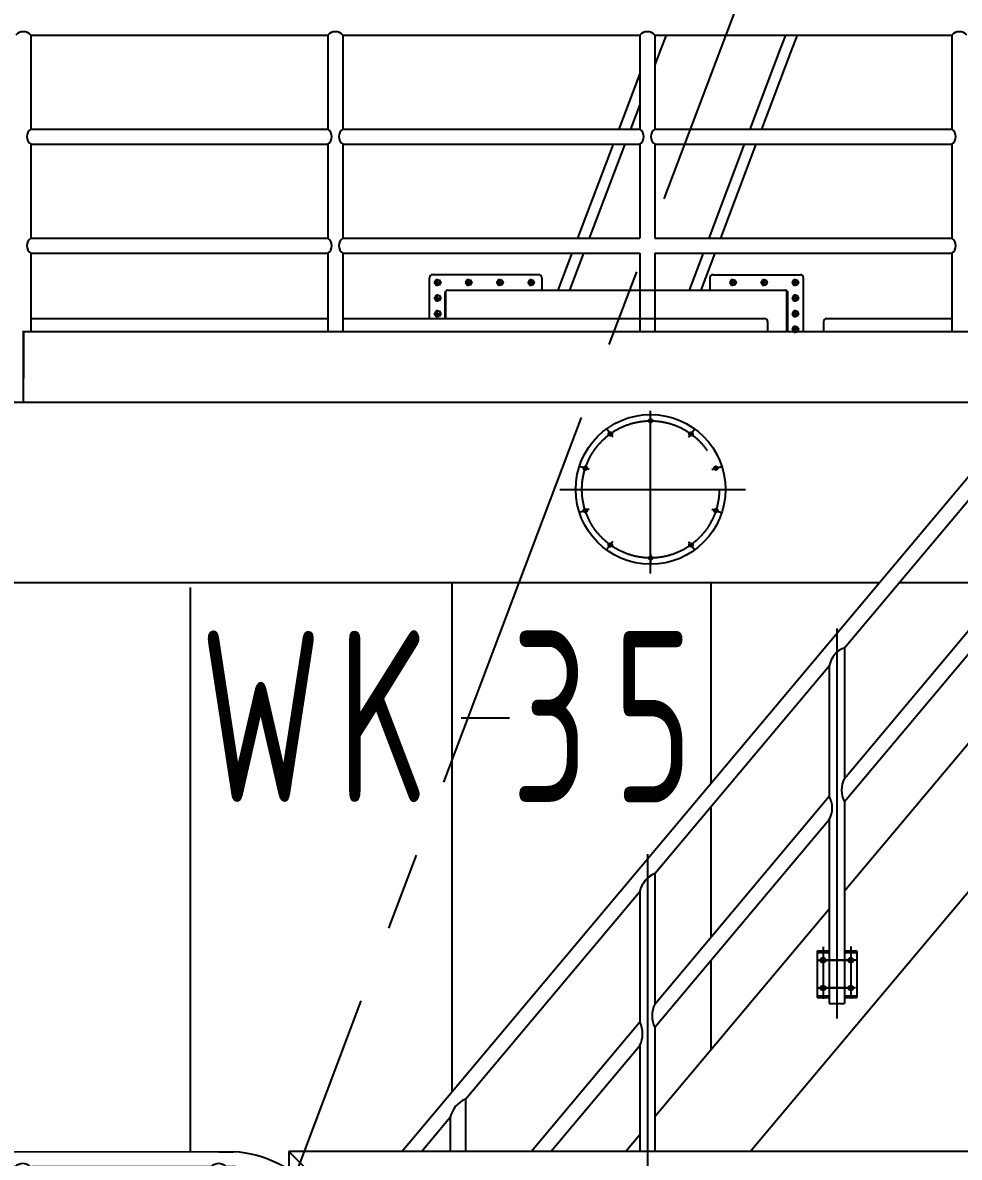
# Model space of a CAD drawing. Header units: millimetres. Extents: x 0 to 42000, y 0 to 29700.
# Drawn here: x 11843 to 14845, y 13895 to 17534 of the extents above; entities that cross this region are included whole.
import ezdxf

# ---------------------------------------------------------------- set-up
doc = ezdxf.new("R2010")
doc.units = ezdxf.units.MM
doc.header["$LTSCALE"] = 1000
doc.linetypes.add('G', pattern=[2, 1.25, -0.25, 0.25, -0.25])
doc.linetypes.add('K', pattern=[2.5, 1.25, -0.25, 0.25, -0.25, 0.25, -0.25])
for name, color, linetype in [('01', 7, 'Continuous'), ('05', 142, 'G'), ('07', 6, 'K'), ('08', 1, 'Continuous')]:
    doc.layers.add(name, color=color, linetype=linetype)
doc.styles.get("Standard").update_dxf_attribs({"font": 'isocp', "width": 0.707, "bigfont": 'intecad.shx'})
doc.dimstyles.new('INTE', dxfattribs={"dimscale": 100, "dimtxt": 3.5, "dimasz": 3, "dimexe": 3, "dimexo": 0, "dimgap": 1, "dimtad": 1, "dimdec": 0, "dimdsep": 46, "dimtxsty": 'Standard', "dimcen": 0, "dimclrd": 1, "dimclre": 1, "dimclrt": 3, "dimaunit": 1, "dimadec": 0, "dimazin": 0, "dimtfac": 1, "dimtmove": 0, "dimatfit": 0, "dimfxl": 1, "dimarcsym": 0})

# ---------------------------------------------------------------- blocks, each defined once
blk = doc.blocks.new('EWR')
for p, q in [((48411, 24764), (48390.9, 24710.6)), ((48793.7, 24764), (48773.5, 24710.6)), ((48831.1, 24764), (48810.9, 24710.6)), ((48390.9, 24710.6), (48375, 24668.6)), ((48773.5, 24710.6), (48679.7, 24462)), ((48810.9, 24710.6), (48717.1, 24462)), ((48327, 24640.6), (48259.6, 24462)), ((48327, 24541.4), (48297, 24462)), ((48241.5, 24414), (48127.5, 24112)), ((48278.9, 24414), (48164.9, 24112)), ((48661.6, 24414), (48547.6, 24112)), ((48699, 24414), (48585, 24112)), ((48109.4, 24064), (48064.6, 23945.3)), ((48146.8, 24064), (48102, 23945.3)), ((48529.5, 24064), (48484.7, 23945.3)), ((48566.9, 24064), (48522.1, 23945.3))]:
    blk.add_line(p, q)
at = {"layer": '05'}
blk.add_line((49551.8, 27279.5), (46797.8, 19982.7), dxfattribs=at)
blk = doc.blocks.new('lmn')
at = {"layer": '01', "color": 7, "linetype": 'Continuous', "ltscale": 0.714286}
for p, q in [((51206.9, 14869.4), (52158.9, 14869.4)), ((51206.9, 14869.4), (51206.9, 14567.4)), ((52158.9, 14869.4), (52158.9, 14567.4)), ((52206.9, 14869.4), (53158.9, 14869.4)), ((52206.9, 14869.4), (52206.9, 14567.4)), ((53158.9, 14869.4), (53158.9, 14567.4)), ((53206.9, 14869.4), (54158.9, 14869.4)), ((53206.9, 14869.4), (53206.9, 14567.4)), ((54158.9, 14869.4), (54158.9, 14567.4)), ((51206.9, 14567.4), (52158.9, 14567.4)), ((52206.9, 14567.4), (53158.9, 14567.4)), ((53206.9, 14567.4), (54158.9, 14567.4)), ((51206.9, 14519.4), (52158.9, 14519.4)), ((51206.9, 14519.4), (51206.9, 14217.4)), ((51206.9, 14519.4), (51206.9, 14217.4)), ((52158.9, 14519.4), (52158.9, 14217.4)), ((52206.9, 14519.4), (53158.9, 14519.4)), ((52206.9, 14519.4), (52206.9, 14217.4)), ((52206.9, 14519.4), (52206.9, 14217.4)), ((53158.9, 14519.4), (53158.9, 14217.4)), ((53206.9, 14519.4), (54158.9, 14519.4)), ((53206.9, 14519.4), (53206.9, 14217.4)), ((53206.9, 14519.4), (53206.9, 14217.4)), ((54158.9, 14519.4), (54158.9, 14217.4)), ((51206.9, 14217.4), (52158.9, 14217.4)), ((52206.9, 14217.4), (53158.9, 14217.4)), ((53206.9, 14217.4), (54158.9, 14217.4)), ((51206.9, 14169.4), (52158.9, 14169.4)), ((51206.9, 14169.4), (51206.9, 13918.4)), ((52158.9, 14169.4), (52158.9, 13918.4)), ((52206.9, 14169.4), (53158.9, 14169.4)), ((52206.9, 14169.4), (52206.9, 13918.4)), ((53158.9, 14169.4), (53158.9, 13918.4)), ((53206.9, 14169.4), (54158.9, 14169.4)), ((53206.9, 14169.4), (53206.9, 13918.4)), ((54158.9, 14169.4), (54158.9, 13918.4)), ((51182.9, 13691.3), (51182.9, 13920.4)), ((51182.9, 13918.4), (54602.6, 13918.4)), ((51182.9, 13918.4), (51182.9, 13768.4))]:
    blk.add_line(p, q, dxfattribs=at)
at = {"layer": '01', "color": 7, "linetype": 'Continuous'}
for p, q in [((52484.5, 13960), (52484.5, 14090.6)), ((52834.6, 14100.6), (52494.5, 14100.6)), ((52505.7, 14084.6), (52500.5, 14075.6)), ((52510.5, 14084.6), (52505.7, 14084.6)), ((52510.5, 14064.8), (52510.5, 14086)), ((52510.5, 14084.6), (52515.4, 14084.6)), ((52515.4, 14084.6), (52520.6, 14075.6)), ((52605.7, 14084.6), (52600.5, 14075.6)), ((52610.5, 14084.6), (52605.7, 14084.6)), ((52610.5, 14064.8), (52610.5, 14086)), ((52610.5, 14084.6), (52615.4, 14084.6)), ((52615.4, 14084.6), (52620.6, 14075.6)), ((52705.7, 14084.6), (52700.5, 14075.6)), ((52710.5, 14084.6), (52705.7, 14084.6)), ((52710.5, 14064.8), (52710.5, 14086)), ((52710.5, 14084.6), (52715.4, 14084.6)), ((52715.4, 14084.6), (52720.6, 14075.6)), ((52805.7, 14084.6), (52800.5, 14075.6)), ((52810.5, 14084.6), (52805.7, 14084.6)), ((52810.5, 14064.8), (52810.5, 14086)), ((52810.5, 14084.6), (52815.4, 14084.6)), ((52815.4, 14084.6), (52820.6, 14075.6)), ((52844.6, 14090.6), (52844.6, 14050.6)), ((53383.5, 14090.6), (53383.5, 14050.6)), ((53393.5, 14100.6), (53673.5, 14100.6)), ((53452.7, 14084.6), (53447.5, 14075.6)), ((53457.5, 14084.6), (53452.7, 14084.6)), ((53457.5, 14064.8), (53457.5, 14086)), ((53457.5, 14084.6), (53462.4, 14084.6)), ((53462.4, 14084.6), (53467.6, 14075.6)), ((53552.7, 14084.6), (53547.5, 14075.6)), ((53557.5, 14084.6), (53552.7, 14084.6)), ((53557.5, 14064.8), (53557.5, 14086)), ((53557.5, 14084.6), (53562.4, 14084.6)), ((53562.4, 14084.6), (53567.6, 14075.6)), ((53652.7, 14084.6), (53647.5, 14075.6)), ((53657.5, 14084.6), (53652.7, 14084.6)), ((53657.5, 14064.8), (53657.5, 14086)), ((53657.5, 14084.6), (53662.4, 14084.6)), ((53662.4, 14084.6), (53667.6, 14075.6)), ((53683.5, 13917.1), (53683.5, 14090.6)), ((52498.7, 14075.6), (52522, 14075.6)), ((52500.5, 14075.6), (52505.7, 14066.6)), ((52505.7, 14066.6), (52510.5, 14066.6)), ((52515.4, 14066.6), (52510.5, 14066.6)), ((52520.6, 14075.6), (52515.4, 14066.6)), ((52537.5, 13960), (52537.5, 14048.9)), ((52542.5, 14050.6), (53625.5, 14050.6)), ((52598.7, 14075.6), (52622, 14075.6)), ((52600.5, 14075.6), (52605.7, 14066.6)), ((52605.7, 14066.6), (52610.5, 14066.6)), ((52615.4, 14066.6), (52610.5, 14066.6)), ((52620.6, 14075.6), (52615.4, 14066.6)), ((52698.7, 14075.6), (52722, 14075.6)), ((52700.5, 14075.6), (52705.7, 14066.6)), ((52705.7, 14066.6), (52710.5, 14066.6)), ((52715.4, 14066.6), (52710.5, 14066.6)), ((52720.6, 14075.6), (52715.4, 14066.6)), ((52798.7, 14075.6), (52822, 14075.6)), ((52800.5, 14075.6), (52805.7, 14066.6)), ((52805.7, 14066.6), (52810.5, 14066.6)), ((52815.4, 14066.6), (52810.5, 14066.6)), ((52820.6, 14075.6), (52815.4, 14066.6)), ((53469.4, 14075.6), (53446.1, 14075.6)), ((53447.5, 14075.6), (53452.7, 14066.6)), ((53452.7, 14066.6), (53457.5, 14066.6)), ((53462.4, 14066.6), (53457.5, 14066.6)), ((53467.6, 14075.6), (53462.4, 14066.6)), ((53569.4, 14075.6), (53546.1, 14075.6)), ((53547.5, 14075.6), (53552.7, 14066.6)), ((53552.7, 14066.6), (53557.5, 14066.6)), ((53562.4, 14066.6), (53557.5, 14066.6)), ((53567.6, 14075.6), (53562.4, 14066.6)), ((53630.5, 13917.1), (53630.5, 14048.9)), ((53669.4, 14075.6), (53646.1, 14075.6)), ((53647.5, 14075.6), (53652.7, 14066.6)), ((53652.7, 14066.6), (53657.5, 14066.6)), ((53662.4, 14066.6), (53657.5, 14066.6)), ((53667.6, 14075.6), (53662.4, 14066.6)), ((52498.7, 14025.6), (52522, 14025.6)), ((52505.7, 14034.6), (52500.5, 14025.6)), ((52500.5, 14025.6), (52505.7, 14016.6)), ((52510.5, 14034.6), (52505.7, 14034.6)), ((52505.7, 14016.6), (52510.5, 14016.6)), ((52510.5, 14014.8), (52510.5, 14036)), ((52510.5, 14034.6), (52515.4, 14034.6)), ((52515.4, 14016.6), (52510.5, 14016.6)), ((52515.4, 14034.6), (52520.6, 14025.6)), ((52520.6, 14025.6), (52515.4, 14016.6)), ((52534.5, 13960), (52534.5, 14042.6)), ((53633.5, 13917.1), (53633.5, 14042.6)), ((53669.4, 14025.6), (53646.1, 14025.6)), ((53652.7, 14034.6), (53647.5, 14025.6)), ((53647.5, 14025.6), (53652.7, 14016.6)), ((53657.5, 14034.6), (53652.7, 14034.6)), ((53652.7, 14016.6), (53657.5, 14016.6)), ((53657.5, 14014.8), (53657.5, 14036)), ((53657.5, 14034.6), (53662.4, 14034.6)), ((53662.4, 14016.6), (53657.5, 14016.6)), ((53662.4, 14034.6), (53667.6, 14025.6)), ((53667.6, 14025.6), (53662.4, 14016.6)), ((52498.7, 13975.6), (52522, 13975.6)), ((52505.7, 13984.6), (52500.5, 13975.6)), ((52510.5, 13984.6), (52505.7, 13984.6)), ((52510.5, 13984.6), (52515.4, 13984.6)), ((52515.4, 13984.6), (52520.6, 13975.6)), ((53669.4, 13975.6), (53646.1, 13975.6)), ((53652.7, 13984.6), (53647.5, 13975.6)), ((53647.5, 13975.6), (53652.7, 13966.6)), ((53657.5, 13984.6), (53652.7, 13984.6)), ((53657.5, 13964.8), (53657.5, 13986)), ((53657.5, 13984.6), (53662.4, 13984.6)), ((53662.4, 13984.6), (53667.6, 13975.6)), ((53667.6, 13975.6), (53662.4, 13966.6)), ((51206.9, 13960), (52158.9, 13960)), ((52206.9, 13960), (53558.6, 13960)), ((53568.6, 13950), (53568.6, 13918.4)), ((53652.7, 13966.6), (53657.5, 13966.6)), ((53662.4, 13966.6), (53657.5, 13966.6)), ((53747.6, 13950), (53747.6, 13918.4)), ((53757.6, 13960), (54158.9, 13960)), ((53669.4, 13925.6), (53646.1, 13925.6)), ((53652.7, 13934.6), (53647.5, 13925.6)), ((53647.5, 13925.6), (53652.7, 13916.6)), ((53657.5, 13934.6), (53652.7, 13934.6)), ((53652.7, 13916.6), (53657.5, 13916.6)), ((53657.5, 13914.8), (53657.5, 13936)), ((53657.5, 13934.6), (53662.4, 13934.6)), ((53662.4, 13916.6), (53657.5, 13916.6)), ((53662.4, 13934.6), (53667.6, 13925.6)), ((53667.6, 13925.6), (53662.4, 13916.6)), ((50898.6, 13692.1), (54412.7, 13692.1)), ((50894.6, 13113.1), (53926.9, 13113.1)), ((52557.6, 11481.5), (52557.6, 13113.1)), ((53387.6, 12470.6), (53387.6, 13113.1)), ((53989.9, 13113.1), (54341.3, 13113.1)), ((51718.6, 11288.6), (51718.6, 13097.1)), ((53387.6, 11976.7), (53387.6, 12395.4)), ((53387.6, 11614.6), (53387.6, 11901.5))]:
    blk.add_line(p, q, dxfattribs=at)
at = {"layer": '01', "color": 7, "linetype": 'Continuous', "ltscale": 1.071429}
blk.add_line((52586.6, 12679.3), (52741.6, 12679.3), dxfattribs=at)
at = {"layer": '01', "color": 7, "linetype": 'Continuous'}
blk.add_circle((53193.4, 13412.1), 240, dxfattribs=at)
at = {"layer": '01', "color": 7, "linetype": 'Continuous', "ltscale": 0.714286}
for centre, radius, start, end in [((51182.9, 14847.8), 32.3, 41.9789, 138.0211), ((52182.9, 14847.8), 32.3, 41.9789, 138.0211), ((53182.9, 14847.8), 32.3, 41.9789, 138.0211), ((54182.9, 14847.8), 32.3, 41.9789, 138.0211), ((51222.6, 14543.4), 28.7, 123.173, 236.827), ((52143.2, 14543.4), 28.7, 303.1749, 56.8251), ((52222.6, 14543.4), 28.7, 123.1749, 236.8251), ((53143.2, 14543.4), 28.7, 303.1749, 56.8251), ((53222.6, 14543.4), 28.7, 123.1749, 236.8251), ((54143.2, 14543.4), 28.7, 303.1749, 56.8251), ((51222.6, 14193.4), 28.7, 123.1749, 236.8251), ((52143.2, 14193.4), 28.7, 303.1749, 56.8251), ((52222.6, 14193.4), 28.7, 123.1749, 236.8251), ((54143.2, 14193.4), 28.7, 303.1749, 56.8251)]:
    blk.add_arc(centre, radius, start, end, dxfattribs=at)
at = {"layer": '01', "color": 7, "linetype": 'Continuous'}
for centre, radius, start, end in [((52494.5, 14090.6), 10, 90, 180), ((52834.6, 14090.6), 10, 0, 90), ((53393.5, 14090.6), 10, 90, 180), ((53673.5, 14090.6), 10, 0, 90), ((52542.5, 14042.6), 8, 90, 180), ((53625.5, 14042.6), 8, 0, 90), ((53558.6, 13950), 10, 0, 90), ((53757.6, 13950), 10, 90, 180)]:
    blk.add_arc(centre, radius, start, end, dxfattribs=at)
at = {"layer": '07', "color": 6, "linetype": 'K'}
for p, q in [((52500.5, 13975.6), (52505.7, 13966.6)), ((52510.5, 13964.8), (52510.5, 13986)), ((52520.6, 13975.6), (52515.4, 13966.6)), ((51206.9, 13960), (52158.9, 13960)), ((52505.7, 13966.6), (52510.5, 13966.6)), ((52515.4, 13966.6), (52510.5, 13966.6)), ((53193.4, 13142.2), (53193.4, 13663.6)), ((53193.4, 13618.8), (53193.4, 13654.7)), ((53071.9, 13579.3), (53050.8, 13608.4)), ((53314.9, 13579.3), (53336, 13608.4)), ((52996.9, 13476), (52962.7, 13487.1)), ((53389.9, 13476), (53424.1, 13487.1)), ((52902.3, 13412.1), (53497.8, 13412.1)), ((52996.9, 13348.3), (52962.7, 13337.2)), ((53389.9, 13348.3), (53424.1, 13337.2)), ((53071.9, 13245), (53050.8, 13215.9)), ((53314.9, 13245), (53336, 13215.9)), ((53193.4, 13205.5), (53193.4, 13169.5))]:
    blk.add_line(p, q, dxfattribs=at)
for centre, radius in [((53193.4, 13412.1), 220), ((53193.4, 13632.1), 6), ((53064.1, 13590.1), 6), ((53322.7, 13590.1), 6), ((52984.2, 13480.1), 6), ((53402.6, 13480.1), 6), ((52984.2, 13344.1), 6), ((53402.6, 13344.1), 6), ((53064.1, 13234.1), 6), ((53322.7, 13234.1), 6), ((53193.4, 13192.1), 6)]:
    blk.add_circle(centre, radius, dxfattribs=at)
at = {"layer": '01', "color": 7, "linetype": 'Continuous', "width": 0.707}
for s, p in [('W', (51749.1, 12409.8)), ('K', (52189.7, 12408.9)), ('3', (52747.6, 12408)), ('5', (53073.9, 12408.1))]:
    blk.add_text(s, height=550, dxfattribs=at).set_placement(p)
blk = doc.blocks.new('1234a564123a1dfaf')
for p, q in [((-7788.7, -2905.9), (-7788.7, -2857.9)), ((-6753.3, -2858.7), (-6705.3, -2858.7)), ((-6729.3, -2905.9), (-6705.3, -2905.9)), ((-7357.3, -3207.9), (-6777.3, -3207.9)), ((-7357.3, -3255.9), (-6777.3, -3255.9)), ((-7357.3, -3557.9), (-6777.3, -3557.9)), ((-7357.3, -3605.9), (-6777.3, -3605.9)), ((-7784.8, -4125.9), (-7784.8, -4274.9)), ((-7784.8, -4125.9), (-7745.3, -4125.9)), ((-7784.8, -4130.9), (-7745.3, -4130.9)), ((-7762.8, -4130.9), (-7762.8, -4125.9)), ((-7746.2, -4125.9), (-7746.2, -4130.9)), ((-7697.3, -4125.9), (-7657.8, -4125.9)), ((-7697.3, -4130.9), (-7657.8, -4130.9)), ((-7696.5, -4125.9), (-7696.5, -4130.9)), ((-7679.8, -4130.9), (-7679.8, -4125.9)), ((-7657.8, -4125.9), (-7657.8, -4274.9)), ((-7550.8, -4125.9), (-7572.8, -4125.9)), ((-7572.8, -4125.9), (-7572.8, -4130.9)), ((-7550.8, -4130.9), (-7572.8, -4130.9)), ((-7544.8, -4263.9), (-7544.8, -4136.9)), ((-7539.8, -4263.9), (-7539.8, -4136.9)), ((-7444.8, -4125.9), (-7444.8, -4274.9)), ((-7444.8, -4125.9), (-7405.3, -4125.9)), ((-7444.8, -4130.9), (-7405.3, -4130.9)), ((-7422.8, -4130.9), (-7422.8, -4125.9)), ((-7406.2, -4125.9), (-7406.2, -4130.9)), ((-7357.3, -4125.9), (-7317.8, -4125.9)), ((-7357.3, -4130.9), (-7317.8, -4130.9)), ((-7356.5, -4125.9), (-7356.5, -4130.9)), ((-7339.8, -4130.9), (-7339.8, -4125.9)), ((-7317.8, -4125.9), (-7317.8, -4274.9)), ((-6815.3, -4125.9), (-6815.3, -4274.9)), ((-6777.3, -4125.9), (-6815.3, -4125.9)), ((-6777.3, -4130.9), (-6815.3, -4130.9)), ((-6778.3, -4130.9), (-6778.3, -4125.9)), ((-6729.3, -4125.9), (-6727.3, -4125.9)), ((-6727.3, -4130.9), (-6729.3, -4130.9)), ((-6728.3, -4130.9), (-6728.3, -4125.9)), ((-6727.3, -4125.9), (-6663.8, -4125.9)), ((-6727.3, -4130.9), (-6663.8, -4130.9)), ((-6705.3, -4130.9), (-6705.3, -4125.9)), ((-6688.7, -4125.9), (-6688.7, -4130.9)), ((-6663.8, -4125.9), (-6600.3, -4125.9)), ((-6663.8, -4130.9), (-6600.3, -4130.9)), ((-6639, -4125.9), (-6639, -4130.9)), ((-6622.3, -4130.9), (-6622.3, -4125.9)), ((-6600.3, -4125.9), (-6600.3, -4274.9)), ((-7784.8, -4269.9), (-7745.3, -4269.9)), ((-7784.8, -4274.9), (-7745.3, -4274.9)), ((-7762.8, -4274.9), (-7762.8, -4269.9)), ((-7746.2, -4269.9), (-7746.2, -4274.9)), ((-7697.3, -4269.9), (-7657.8, -4269.9)), ((-7697.3, -4274.9), (-7657.8, -4274.9)), ((-7696.5, -4269.9), (-7696.5, -4274.9)), ((-7679.8, -4274.9), (-7679.8, -4269.9)), ((-7572.8, -4269.9), (-7550.8, -4269.9)), ((-7572.8, -4269.9), (-7572.8, -4274.9)), ((-7572.8, -4274.9), (-7550.8, -4274.9)), ((-7444.8, -4269.9), (-7405.3, -4269.9)), ((-7444.8, -4274.9), (-7405.3, -4274.9)), ((-7422.8, -4274.9), (-7422.8, -4269.9)), ((-7406.2, -4269.9), (-7406.2, -4274.9)), ((-7357.3, -4269.9), (-7317.8, -4269.9)), ((-7357.3, -4274.9), (-7317.8, -4274.9)), ((-7356.5, -4269.9), (-7356.5, -4274.9)), ((-7339.8, -4274.9), (-7339.8, -4269.9)), ((-6777.3, -4269.9), (-6815.3, -4269.9)), ((-6777.3, -4274.9), (-6815.3, -4274.9)), ((-6778.3, -4274.9), (-6778.3, -4269.9)), ((-6727.3, -4269.9), (-6729.3, -4269.9)), ((-6727.3, -4274.9), (-6729.3, -4274.9)), ((-6728.3, -4274.9), (-6728.3, -4269.9)), ((-6727.3, -4269.9), (-6663.8, -4269.9)), ((-6727.3, -4274.9), (-6663.8, -4274.9)), ((-6705.3, -4274.9), (-6705.3, -4269.9)), ((-6688.7, -4269.9), (-6688.7, -4274.9)), ((-6663.8, -4269.9), (-6600.3, -4269.9)), ((-6663.8, -4274.9), (-6600.3, -4274.9)), ((-6639, -4269.9), (-6639, -4274.9)), ((-6622.3, -4274.9), (-6622.3, -4269.9))]:
    blk.add_line(p, q)
for centre in [(-7765.8, -4155.9), (-7765.8, -4155.9), (-7676.8, -4155.9), (-7676.8, -4155.9), (-7425.8, -4155.9), (-7425.8, -4155.9), (-7336.8, -4155.9), (-7336.8, -4155.9), (-6708.3, -4155.9), (-6708.3, -4155.9), (-6619.3, -4155.9), (-6619.3, -4155.9), (-7765.8, -4244.9), (-7676.8, -4244.9), (-7425.8, -4244.9), (-7336.8, -4244.9), (-6708.3, -4244.9), (-6619.3, -4244.9)]:
    blk.add_circle(centre, 8)
for centre, radius, start, end in [((-6729.3, -3231.9), 374, 266.3208, 86.3208), ((-6729.8, -3231.5), 326.5, 270.0805, 85.7033), ((-7550.8, -4136.9), 11, 0, 90), ((-7550.8, -4136.9), 6, 0, 90), ((-7550.8, -4263.9), 11, 270, 0), ((-7550.8, -4263.9), 6, 270, 0)]:
    blk.add_arc(centre, radius, start, end)
at = {"layer": '01', "color": 7, "linetype": 'Continuous'}
for p, q in [((-7788.7, -2857.9), (-6753.3, -2858.7)), ((-7788.7, -2905.9), (-7745.3, -2905.9)), ((-7745.3, -3255.9), (-7745.3, -2905.9)), ((-7697.3, -2905.9), (-7405.3, -2905.9)), ((-7697.3, -3207.9), (-7697.3, -2905.9)), ((-7596.8, -3207.9), (-7596.8, -2905.9)), ((-7548.8, -3207.9), (-7548.8, -2905.9)), ((-7405.3, -3207.9), (-7405.3, -2905.9)), ((-7357.3, -3207.9), (-7357.3, -2905.9)), ((-7352.3, -2905.9), (-6777.3, -2905.9)), ((-6777.3, -3207.9), (-6777.3, -2905.9)), ((-6729.3, -3255.9), (-6729.3, -2905.9)), ((-6729.3, -2905.9), (-6729.3, -2905.9)), ((-7697.3, -3207.9), (-7405.3, -3207.9)), ((-7745.3, -3557.9), (-7745.3, -3255.9)), ((-7697.3, -3255.9), (-7405.3, -3255.9)), ((-7697.3, -3557.9), (-7697.3, -3255.9)), ((-7596.8, -3557.9), (-7596.8, -3255.9)), ((-7548.8, -3557.9), (-7548.8, -3255.9)), ((-7405.3, -3557.9), (-7405.3, -3255.9)), ((-7357.3, -3557.9), (-7357.3, -3255.9)), ((-6777.3, -3557.9), (-6777.3, -3255.9)), ((-6729.3, -3557.9), (-6729.3, -3255.9)), ((-7745.3, -4294.9), (-7745.3, -3557.9)), ((-7697.3, -3557.9), (-7405.3, -3557.9)), ((-7697.3, -3605.9), (-7405.3, -3605.9)), ((-7697.3, -4294.9), (-7697.3, -3605.9)), ((-7596.8, -4294.9), (-7596.8, -3605.9)), ((-7548.8, -4126.1), (-7548.8, -3605.9)), ((-7405.3, -4294.9), (-7405.3, -3605.9)), ((-7357.3, -4294.9), (-7357.3, -3605.9)), ((-6777.3, -4294.9), (-6777.3, -3605.9)), ((-6729.3, -4294.9), (-6729.3, -3605.9)), ((-7548.8, -4269.6), (-7548.8, -4131.3)), ((-7548.8, -4294.9), (-7548.8, -4274.7))]:
    blk.add_line(p, q, dxfattribs=at)
at = {"layer": '01'}
for p, q in [((-7745.3, -4294.9), (-7697.3, -4294.9)), ((-7548.8, -4294.9), (-7596.8, -4294.9)), ((-7405.3, -4294.9), (-7357.3, -4294.9)), ((-6777.3, -4294.9), (-6729.3, -4294.9))]:
    blk.add_line(p, q, dxfattribs=at)
at = {"layer": '01', "color": 7, "linetype": 'Continuous'}
for centre in [(-7765.8, -4244.9), (-7676.8, -4244.9), (-7425.8, -4244.9), (-7336.8, -4244.9), (-6708.3, -4244.9), (-6619.3, -4244.9)]:
    blk.add_circle(centre, 8, dxfattribs=at)
at = {"layer": '01'}
for centre, start, end in [((-7721.3, -2933.4), 48.8879, 131.1121), ((-7381.3, -2933.4), 48.8879, 131.1121), ((-6753.3, -2933.4), 48.8879, 131.1121), ((-7669.8, -3231.9), 138.8879, 221.1121), ((-7432.8, -3231.9), 318.8879, 41.1121), ((-7329.8, -3231.9), 138.8879, 221.1121), ((-6804.8, -3231.9), 318.8879, 41.1121), ((-7669.8, -3581.9), 138.8879, 221.1121), ((-7432.8, -3581.9), 318.8879, 41.1121), ((-7329.8, -3581.9), 138.8879, 221.1121), ((-6804.8, -3581.9), 318.8879, 41.1121), ((-6701.8, -3581.9), 138.8879, 221.1121)]:
    blk.add_arc(centre, 36.5, start, end, dxfattribs=at)
at = {"layer": '05', "color": 4, "linetype": 'G'}
for p, q in [((-7721.3, -4101.4), (-7721.3, -4288.8)), ((-7765.8, -4113.2), (-7765.8, -4279.8)), ((-7765.8, -4137.1), (-7765.8, -4262.7)), ((-7676.8, -4112.1), (-7676.8, -4277.6)), ((-7676.8, -4136.5), (-7676.8, -4264.1)), ((-7425.8, -4113.2), (-7425.8, -4279.8)), ((-7425.8, -4137.1), (-7425.8, -4262.7)), ((-7336.8, -4112.1), (-7336.8, -4277.6)), ((-7336.8, -4136.5), (-7336.8, -4264.1)), ((-7781.7, -4155.9), (-7664, -4155.9)), ((-7533.2, -4155.9), (-7555.1, -4155.9)), ((-7441.7, -4155.9), (-7324, -4155.9)), ((-7781.4, -4244.9), (-7665.4, -4244.9)), ((-7532.8, -4244.9), (-7555.1, -4244.9)), ((-7441.4, -4244.9), (-7325.4, -4244.9))]:
    blk.add_line(p, q, dxfattribs=at)
blk = doc.blocks.new('*D139')
at = {"layer": '08', "color": 1, "lineweight": -2}
for p, q in [((7471.2, 12678.6), (7471.2, 23609.7)), ((17008.8, 22118), (17008.8, 23609.7)), ((16708.8, 23309.7), (7771.2, 23309.7))]:
    blk.add_line(p, q, dxfattribs=at)
at = {"layer": '08', "color": 1}
for points in [[(7771.2, 23359.7), (7771.2, 23259.7), (7471.2, 23309.7)], [(16708.8, 23359.7), (16708.8, 23259.7), (17008.8, 23309.7)]]:
    blk.add_solid(points, dxfattribs=at)
at = {"layer": 'DEFPOINTS', "color": 0}
for p in [(7471.2, 23309.7), (17008.8, 22118), (7471.2, 12678.6)]:
    blk.add_point(p, dxfattribs=at)
at = {"layer": '08', "color": 3, "insert": (12240, 23584.7), "char_height": 350, "attachment_point": 5}
blk.add_mtext('R-S', dxfattribs=at)

msp = doc.modelspace()

# ---------------------------------------------------------------- linework, layer by layer
for p, q in [((14389, 14557.2), (14389, 14408.2)), ((14389, 14557.2), (14428.5, 14557.2)), ((14411, 14552.2), (14411, 14557.2)), ((14427.7, 14557.2), (14427.7, 14552.2)), ((14476.5, 14557.2), (14516, 14557.2)), ((14477.4, 14557.2), (14477.4, 14552.2)), ((14494, 14552.2), (14494, 14557.2)), ((14516, 14557.2), (14516, 14408.2)), ((14389, 14552.2), (14428.5, 14552.2)), ((14476.5, 14552.2), (14516, 14552.2)), ((14389, 14413.2), (14428.5, 14413.2)), ((14411, 14408.2), (14411, 14413.2)), ((14427.7, 14413.2), (14427.7, 14408.2)), ((14476.5, 14413.2), (14516, 14413.2)), ((14477.4, 14413.2), (14477.4, 14408.2)), ((14494, 14408.2), (14494, 14413.2)), ((14389, 14408.2), (14428.5, 14408.2)), ((14476.5, 14408.2), (14516, 14408.2)), ((12695.4, 13913.8), (12743.4, 13865.8))]:
    msp.add_line(p, q)
for centre in [(14408, 14527.2), (14408, 14527.2), (14497, 14527.2), (14497, 14527.2), (14408, 14438.2), (14497, 14438.2)]:
    msp.add_circle(centre, 8)
at = {"layer": '01', "color": 7, "linetype": 'Continuous'}
for p, q in [((13057.7, 13913.8), (15913.6, 17317.1)), ((14476.5, 15529.4), (15035.7, 16195.8)), ((14476.5, 15529.4), (14476.5, 15110.6)), ((13869.1, 14805.5), (14428.2, 15471.9)), ((14428.2, 15471.9), (14428.2, 15053.1)), ((14476.5, 15035.5), (14476.5, 14415.2)), ((14428.2, 14977.9), (14428.2, 14415.2)), ((13869.1, 14805.5), (13869.1, 14386.7)), ((13261.6, 14081.6), (13820.8, 14748)), ((13820.8, 14748), (13820.8, 14329.2)), ((14428.2, 14415.2), (14428.2, 14388.2)), ((14476.5, 14415.2), (14476.5, 14388.2)), ((14428.2, 14388.2), (14476.5, 14388.2)), ((13472.2, 13913.8), (13820.8, 14329.2)), ((13869.1, 14311.6), (13869.1, 13913.8)), ((13535.3, 13913.8), (13820.8, 14254)), ((13820.8, 14254), (13820.8, 13913.8)), ((13261.6, 14081.6), (13261.6, 13913.8)), ((13120.8, 13913.8), (13213.3, 14024.1)), ((13213.3, 14024.1), (13213.3, 13913.8)), ((12695.4, 13913.8), (12695.4, 13855.5)), ((17249.4, 13913.8), (12695.4, 13913.8))]:
    msp.add_line(p, q, dxfattribs=at)
at = {"layer": '01'}
for p, q in [((14174.2, 13913.8), (16023.6, 16117.7)), ((14476.5, 15110.6), (15035.7, 15777)), ((15035.7, 15701.8), (14476.5, 15035.5)), ((15035.7, 15414.9), (14476.5, 14748.6)), ((13869.1, 14386.7), (14428.2, 15053.1)), ((14428.2, 14977.9), (13869.1, 14311.6)), ((14428.2, 14691), (13869.1, 14024.7)), ((13820.8, 13967.1), (13776.1, 13913.8))]:
    msp.add_line(p, q, dxfattribs=at)
at = {"layer": '01', "color": 7, "linetype": 'Continuous'}
for centre in [(14408, 14527.2), (14497, 14527.2), (14408, 14438.2), (14408, 14438.2), (14497, 14438.2), (14497, 14438.2)]:
    msp.add_circle(centre, 8, dxfattribs=at)
for centre, radius, start, end in [((14503, 15458.2), 76, 110.3692, 169.6269), ((14549.1, 15073.1), 81.7, 152.6223, 207.3777), ((14355.7, 15015.5), 81.7, 332.6223, 27.3777), ((13900.4, 14730.2), 81.6, 112.5858, 167.4104), ((13941.6, 14349.2), 81.7, 152.6223, 207.3777), ((13748.2, 14291.6), 81.7, 332.6223, 27.3777), ((13292.9, 14006.3), 81.6, 112.5858, 167.4104)]:
    msp.add_arc(centre, radius, start, end, dxfattribs=at)
at = {"layer": '05', "color": 4, "linetype": 'G'}
for p, q in [((14452.4, 15590.8), (14452.4, 14339.7)), ((13844.9, 14866.9), (13844.9, 13615.8)), ((14408, 14570), (14408, 14403.4)), ((14452.5, 14581.7), (14452.5, 14394.3)), ((14452.5, 14581.7), (14452.5, 14394.3)), ((14497, 14571), (14497, 14405.5)), ((14392.1, 14527.2), (14509.8, 14527.2)), ((14512.9, 14527.2), (14395.2, 14527.2)), ((14408, 14546.7), (14408, 14419.1)), ((14408, 14546), (14408, 14420.4)), ((14497, 14546.7), (14497, 14419.1)), ((14497, 14546), (14497, 14420.4)), ((14392.5, 14438.2), (14508.5, 14438.2)), ((14512.6, 14438.2), (14396.6, 14438.2))]:
    msp.add_line(p, q, dxfattribs=at)

# ---------------------------------------------------------------- block references
at = {"layer": '01'}
for name, p in [('EWR', (-34506.1, -7269.4)), ('1234a564123a1dfaf', (19224.1, 16771.8))]:
    msp.add_blockref(name, p, dxfattribs=at)
at = {"layer": '07'}
msp.add_blockref('lmn', (-39338.1, 2625.2), dxfattribs=at)

# ---------------------------------------------------------------- dimensions: what is measured, and where the dimension line sits
at = {"layer": '08'}
dim = msp.add_linear_dim(base=(7471.2, 23309.7), p1=(17008.8, 22118), p2=(7471.2, 12678.6), text='R-S', dimstyle='INTE', override={"dimgap": 1, "dimdec": 0, "dimzin": 8, "dimpost": '<>', "dimtol": 0, "dimlim": 0, "dimtp": 0, "dimtm": 0, "dimtfac": 0.7}, dxfattribs=at)
dim.commit()
dim.dimension.update_dxf_attribs({"geometry": '*D139', "text_midpoint": (12240, 23584.7)})

doc.saveas('drawing.dxf')
